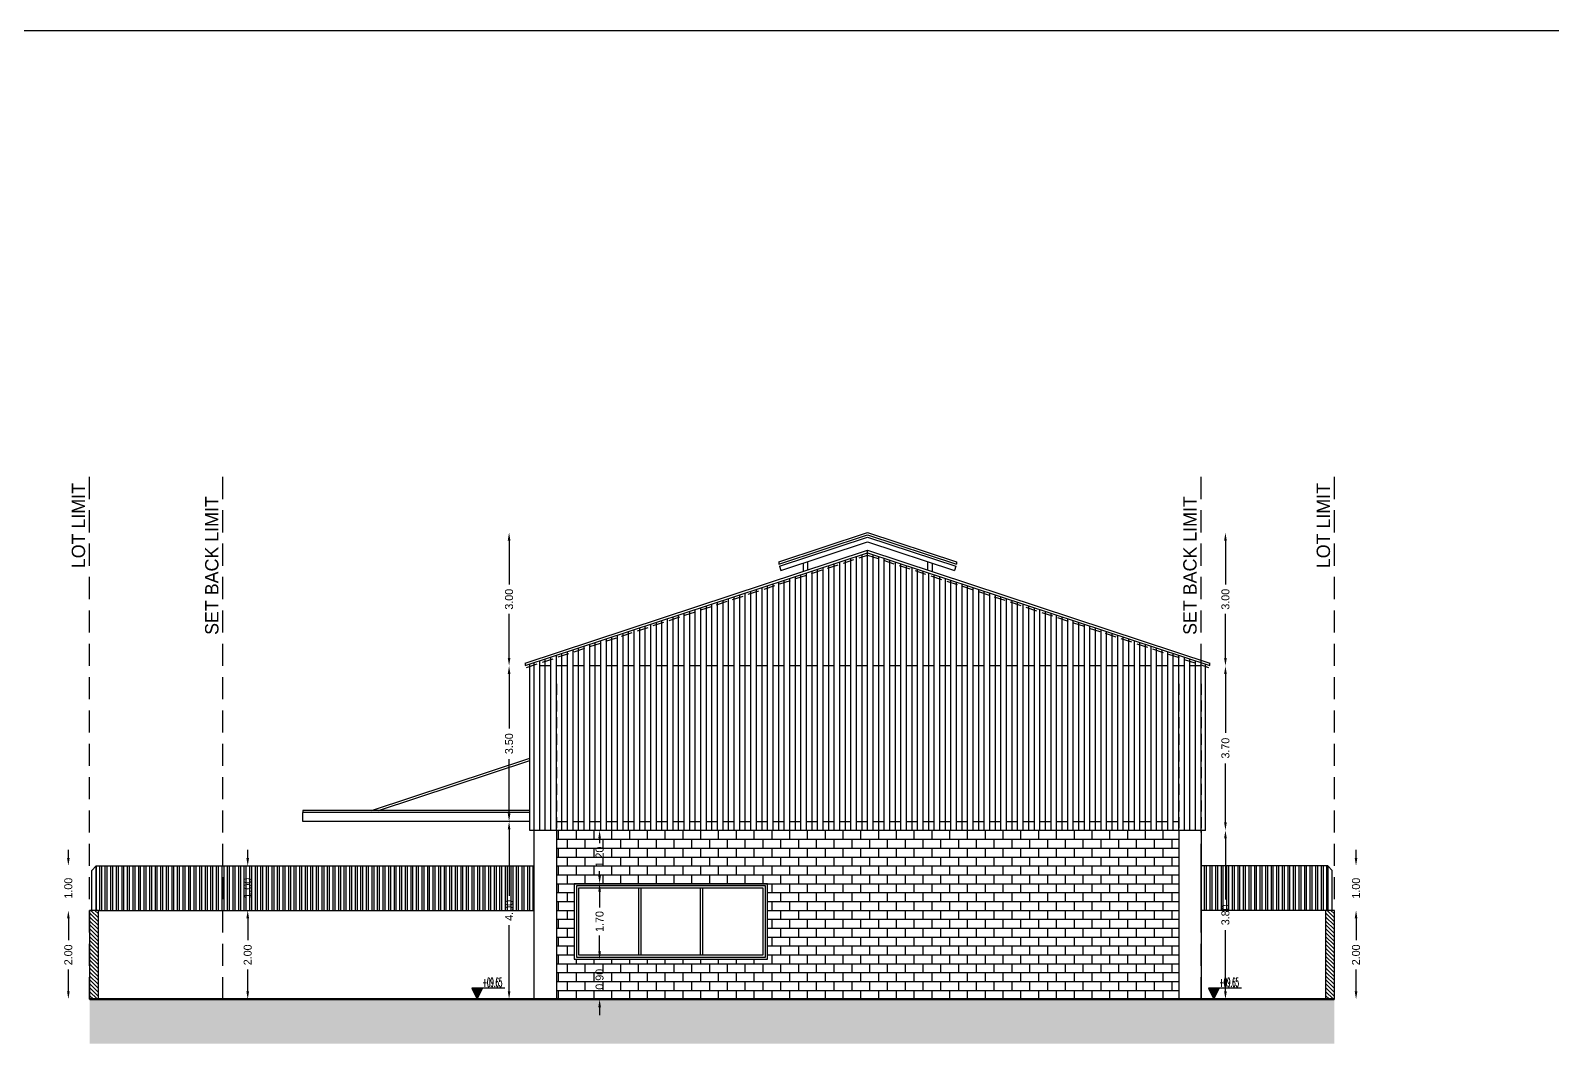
# Model space of a CAD drawing. Header units: metres. Extents: x -353217 to -351774, y -68080 to -67552.
# Drawn here: x -352460.57 to -352426.34, y -68056.96 to -68033.88 of the extents above; entities that cross this region are included whole.
import ezdxf
from ezdxf.enums import TextEntityAlignment as Align

# ---------------------------------------------------------------- set-up
doc = ezdxf.new("R2010")
doc.units = ezdxf.units.M
doc.header["$MEASUREMENT"] = 0
doc.header["$PDMODE"] = 2
doc.header["$PDSIZE"] = -0.6
doc.linetypes.add('DASHED', pattern=[0.75, 0.5, -0.25])
doc.linetypes.add('HIDDEN2', pattern=[0.1875, 0.125, -0.0625])
for name, color, linetype in [('A-dim', 4, 'Continuous'), ('A-edge', 1, 'Continuous'), ('A-HATCH', 9, 'Continuous'), ('A-hidden', 8, 'HIDDEN2'), ('A-levels', 4, 'Continuous'), ('A-TEXT', 6, 'Continuous'), ('A-walls', 5, 'Continuous'), ('Dim', 40, 'Continuous'), ('gate', 4, 'Continuous'), ('lot', 3, 'Continuous')]:
    doc.layers.add(name, color=color, linetype=linetype)
doc.styles.add('ROMANS', font='romans', dxfattribs={"height": 0.4})
doc.dimstyles.get("Standard").update_dxf_attribs({"dimtxt": 0.18, "dimasz": 0.18, "dimexe": 0.18, "dimexo": 0.0625, "dimgap": 0.09, "dimtad": 0, "dimzin": 0, "dimdsep": 46, "dimtxsty": 'Standard', "dimcen": 0.09, "dimse1": 1, "dimse2": 1, "dimadec": 0, "dimazin": 0, "dimtfac": 1, "dimtix": 1, "dimtofl": 0, "dimtmove": 0, "dimatfit": 3, "dimfxl": 1, "dimtolj": 1, "dimtzin": 0, "dimarcsym": 0})

# ---------------------------------------------------------------- blocks, each defined once
blk = doc.blocks.new('*D103')
at = {"layer": 'A-dim', "color": 0, "lineweight": -2, "transparency": 16777216}
for p, q in [((-352430.759, -68053.852), (-352430.759, -68054.342)), ((-352430.759, -68055.492), (-352430.759, -68055.002))]:
    blk.add_line(p, q, dxfattribs=at)
at = {"layer": 'A-dim', "color": 0, "transparency": 16777216}
for points in [[(-352430.789, -68053.852), (-352430.729, -68053.852), (-352430.759, -68053.672)], [(-352430.789, -68055.492), (-352430.729, -68055.492), (-352430.759, -68055.672)]]:
    blk.add_solid(points, dxfattribs=at)
at = {"layer": 'Defpoints', "color": 0, "transparency": 16777216}
for p in [(-352430.759, -68053.672), (-352430.084, -68053.672), (-352430.084, -68055.672)]:
    blk.add_point(p, dxfattribs=at)
at = {"layer": 'A-dim', "color": 0, "transparency": 16777216, "insert": (-352430.759, -68054.672), "char_height": 0.18, "attachment_point": 5, "rotation": 90}
blk.add_mtext('\\A1;2.00', dxfattribs=at)
blk = doc.blocks.new('*D104')
at = {"layer": 'A-dim', "color": 0, "lineweight": -2, "transparency": 16777216}
for p, q in [((-352430.759, -68052.492), (-352430.759, -68052.312)), ((-352430.759, -68053.852), (-352430.759, -68054.032))]:
    blk.add_line(p, q, dxfattribs=at)
at = {"layer": 'A-dim', "color": 0, "transparency": 16777216}
for points in [[(-352430.789, -68052.492), (-352430.729, -68052.492), (-352430.759, -68052.672)], [(-352430.789, -68053.852), (-352430.729, -68053.852), (-352430.759, -68053.672)]]:
    blk.add_solid(points, dxfattribs=at)
at = {"layer": 'Defpoints', "color": 0, "transparency": 16777216}
for p in [(-352430.759, -68052.672), (-352430.084, -68052.672), (-352430.084, -68053.672)]:
    blk.add_point(p, dxfattribs=at)
at = {"layer": 'A-dim', "color": 0, "transparency": 16777216, "insert": (-352430.759, -68053.172), "char_height": 0.18, "attachment_point": 5, "rotation": 90}
blk.add_mtext('\\A1;1.00', dxfattribs=at)
blk = doc.blocks.new('*D107')
at = {"layer": 'A-dim', "color": 0, "lineweight": -2, "transparency": 16777216}
for p, q in [((-352459.72, -68053.852), (-352459.72, -68054.342)), ((-352459.72, -68055.492), (-352459.72, -68055.002))]:
    blk.add_line(p, q, dxfattribs=at)
at = {"layer": 'A-dim', "color": 0, "transparency": 16777216}
for points in [[(-352459.75, -68053.852), (-352459.69, -68053.852), (-352459.72, -68053.672)], [(-352459.75, -68055.492), (-352459.69, -68055.492), (-352459.72, -68055.672)]]:
    blk.add_solid(points, dxfattribs=at)
at = {"layer": 'Defpoints', "color": 0, "transparency": 16777216}
for p in [(-352459.72, -68053.672), (-352459.045, -68053.672), (-352459.045, -68055.672)]:
    blk.add_point(p, dxfattribs=at)
at = {"layer": 'A-dim', "color": 0, "transparency": 16777216, "insert": (-352459.72, -68054.672), "char_height": 0.18, "attachment_point": 5, "rotation": 90}
blk.add_mtext('\\A1;2.00', dxfattribs=at)
blk = doc.blocks.new('*D108')
at = {"layer": 'A-dim', "color": 0, "lineweight": -2, "transparency": 16777216}
for p, q in [((-352459.72, -68052.492), (-352459.72, -68052.312)), ((-352459.72, -68053.852), (-352459.72, -68054.032))]:
    blk.add_line(p, q, dxfattribs=at)
at = {"layer": 'A-dim', "color": 0, "transparency": 16777216}
for points in [[(-352459.75, -68052.492), (-352459.69, -68052.492), (-352459.72, -68052.672)], [(-352459.75, -68053.852), (-352459.69, -68053.852), (-352459.72, -68053.672)]]:
    blk.add_solid(points, dxfattribs=at)
at = {"layer": 'Defpoints', "color": 0, "transparency": 16777216}
for p in [(-352459.72, -68052.672), (-352459.045, -68052.672), (-352459.045, -68053.672)]:
    blk.add_point(p, dxfattribs=at)
at = {"layer": 'A-dim', "color": 0, "transparency": 16777216, "insert": (-352459.72, -68053.172), "char_height": 0.18, "attachment_point": 5, "rotation": 90}
blk.add_mtext('\\A1;1.00', dxfattribs=at)
blk = doc.blocks.new('*D156')
at = {"layer": 'A-dim', "color": 0, "lineweight": -2, "transparency": 16777216}
for p, q in [((-352433.696, -68052.052), (-352433.696, -68053.427)), ((-352433.696, -68055.492), (-352433.696, -68054.117))]:
    blk.add_line(p, q, dxfattribs=at)
at = {"layer": 'A-dim', "color": 0, "transparency": 16777216}
for points in [[(-352433.726, -68052.052), (-352433.666, -68052.052), (-352433.696, -68051.872)], [(-352433.726, -68055.492), (-352433.666, -68055.492), (-352433.696, -68055.672)]]:
    blk.add_solid(points, dxfattribs=at)
at = {"layer": 'Defpoints', "color": 0, "transparency": 16777216}
for p in [(-352434.145, -68051.872), (-352434.145, -68055.672), (-352433.696, -68055.672)]:
    blk.add_point(p, dxfattribs=at)
at = {"layer": 'A-dim', "color": 0, "transparency": 16777216, "insert": (-352433.696, -68053.772), "char_height": 0.18, "attachment_point": 5, "rotation": 90}
blk.add_mtext('\\A1;3.80', dxfattribs=at)
blk = doc.blocks.new('*D157')
at = {"layer": 'A-dim', "color": 0, "lineweight": -2, "transparency": 16777216}
for p, q in [((-352433.696, -68048.352), (-352433.696, -68049.677)), ((-352433.696, -68051.692), (-352433.696, -68050.367))]:
    blk.add_line(p, q, dxfattribs=at)
at = {"layer": 'A-dim', "color": 0, "transparency": 16777216}
for points in [[(-352433.726, -68048.352), (-352433.666, -68048.352), (-352433.696, -68048.172)], [(-352433.726, -68051.692), (-352433.666, -68051.692), (-352433.696, -68051.872)]]:
    blk.add_solid(points, dxfattribs=at)
at = {"layer": 'Defpoints', "color": 0, "transparency": 16777216}
for p in [(-352434.245, -68048.172), (-352433.696, -68048.172), (-352434.145, -68051.872)]:
    blk.add_point(p, dxfattribs=at)
at = {"layer": 'A-dim', "color": 0, "transparency": 16777216, "insert": (-352433.696, -68050.022), "char_height": 0.18, "attachment_point": 5, "rotation": 90}
blk.add_mtext('\\A1;3.70', dxfattribs=at)
blk = doc.blocks.new('*D158')
at = {"layer": 'A-dim', "color": 0, "lineweight": -2, "transparency": 16777216}
for p, q in [((-352447.772, -68054.592), (-352447.772, -68054.412)), ((-352447.772, -68055.852), (-352447.772, -68056.032))]:
    blk.add_line(p, q, dxfattribs=at)
at = {"layer": 'A-dim', "color": 0, "transparency": 16777216}
for points in [[(-352447.802, -68054.592), (-352447.742, -68054.592), (-352447.772, -68054.772)], [(-352447.802, -68055.852), (-352447.742, -68055.852), (-352447.772, -68055.672)]]:
    blk.add_solid(points, dxfattribs=at)
at = {"layer": 'Defpoints', "color": 0, "transparency": 16777216}
for p in [(-352448.345, -68054.772), (-352448.345, -68055.672), (-352447.772, -68055.672)]:
    blk.add_point(p, dxfattribs=at)
at = {"layer": 'A-dim', "color": 0, "transparency": 16777216, "insert": (-352447.772, -68055.222), "char_height": 0.18, "attachment_point": 5, "rotation": 90}
blk.add_mtext('\\A1;0.90', dxfattribs=at)
blk = doc.blocks.new('*D159')
at = {"layer": 'A-dim', "color": 0, "lineweight": -2, "transparency": 16777216}
for p, q in [((-352447.772, -68053.252), (-352447.772, -68053.607)), ((-352447.772, -68054.592), (-352447.772, -68054.237))]:
    blk.add_line(p, q, dxfattribs=at)
at = {"layer": 'A-dim', "color": 0, "transparency": 16777216}
for points in [[(-352447.802, -68053.252), (-352447.742, -68053.252), (-352447.772, -68053.072)], [(-352447.802, -68054.592), (-352447.742, -68054.592), (-352447.772, -68054.772)]]:
    blk.add_solid(points, dxfattribs=at)
at = {"layer": 'Defpoints', "color": 0, "transparency": 16777216}
for p in [(-352448.345, -68053.072), (-352447.772, -68053.072), (-352448.345, -68054.772)]:
    blk.add_point(p, dxfattribs=at)
at = {"layer": 'A-dim', "color": 0, "transparency": 16777216, "insert": (-352447.772, -68053.922), "char_height": 0.18, "attachment_point": 5, "rotation": 90}
blk.add_mtext('\\A1;1.70', dxfattribs=at)
blk = doc.blocks.new('*D160')
at = {"layer": 'A-dim', "color": 0, "lineweight": -2, "transparency": 16777216}
for p, q in [((-352447.772, -68052.052), (-352447.772, -68052.157)), ((-352447.772, -68052.892), (-352447.772, -68052.787))]:
    blk.add_line(p, q, dxfattribs=at)
at = {"layer": 'A-dim', "color": 0, "transparency": 16777216}
for points in [[(-352447.802, -68052.052), (-352447.742, -68052.052), (-352447.772, -68051.872)], [(-352447.802, -68052.892), (-352447.742, -68052.892), (-352447.772, -68053.072)]]:
    blk.add_solid(points, dxfattribs=at)
at = {"layer": 'Defpoints', "color": 0, "transparency": 16777216}
for p in [(-352448.345, -68051.872), (-352447.772, -68051.872), (-352448.345, -68053.072)]:
    blk.add_point(p, dxfattribs=at)
at = {"layer": 'A-dim', "color": 0, "transparency": 16777216, "insert": (-352447.772, -68052.472), "char_height": 0.18, "attachment_point": 5, "rotation": 90}
blk.add_mtext('\\A1;1.20', dxfattribs=at)
blk = doc.blocks.new('*D161')
at = {"layer": 'A-dim', "color": 0, "lineweight": -2, "transparency": 16777216}
for p, q in [((-352455.686, -68053.852), (-352455.686, -68054.342)), ((-352455.686, -68055.492), (-352455.686, -68055.002))]:
    blk.add_line(p, q, dxfattribs=at)
at = {"layer": 'A-dim', "color": 0, "transparency": 16777216}
for points in [[(-352455.716, -68053.852), (-352455.656, -68053.852), (-352455.686, -68053.672)], [(-352455.716, -68055.492), (-352455.656, -68055.492), (-352455.686, -68055.672)]]:
    blk.add_solid(points, dxfattribs=at)
at = {"layer": 'Defpoints', "color": 0, "transparency": 16777216}
for p in [(-352455.686, -68053.672), (-352455.011, -68053.672), (-352455.011, -68055.672)]:
    blk.add_point(p, dxfattribs=at)
at = {"layer": 'A-dim', "color": 0, "transparency": 16777216, "insert": (-352455.686, -68054.672), "char_height": 0.18, "attachment_point": 5, "rotation": 90}
blk.add_mtext('\\A1;2.00', dxfattribs=at)
blk = doc.blocks.new('*D162')
at = {"layer": 'A-dim', "color": 0, "lineweight": -2, "transparency": 16777216}
for p, q in [((-352455.686, -68052.492), (-352455.686, -68052.312)), ((-352455.686, -68053.852), (-352455.686, -68054.032))]:
    blk.add_line(p, q, dxfattribs=at)
at = {"layer": 'A-dim', "color": 0, "transparency": 16777216}
for points in [[(-352455.716, -68052.492), (-352455.656, -68052.492), (-352455.686, -68052.672)], [(-352455.716, -68053.852), (-352455.656, -68053.852), (-352455.686, -68053.672)]]:
    blk.add_solid(points, dxfattribs=at)
at = {"layer": 'Defpoints', "color": 0, "transparency": 16777216}
for p in [(-352455.686, -68052.672), (-352455.011, -68052.672), (-352455.011, -68053.672)]:
    blk.add_point(p, dxfattribs=at)
at = {"layer": 'A-dim', "color": 0, "transparency": 16777216, "insert": (-352455.686, -68053.172), "char_height": 0.18, "attachment_point": 5, "rotation": 90}
blk.add_mtext('\\A1;1.00', dxfattribs=at)
blk = doc.blocks.new('*D163')
at = {"layer": 'A-dim', "color": 0, "lineweight": -2, "transparency": 16777216}
for p, q in [((-352449.808, -68051.852), (-352449.808, -68053.342)), ((-352449.808, -68055.492), (-352449.808, -68054.002))]:
    blk.add_line(p, q, dxfattribs=at)
at = {"layer": 'A-dim', "color": 0, "transparency": 16777216}
for points in [[(-352449.838, -68051.852), (-352449.778, -68051.852), (-352449.808, -68051.672)], [(-352449.838, -68055.492), (-352449.778, -68055.492), (-352449.808, -68055.672)]]:
    blk.add_solid(points, dxfattribs=at)
at = {"layer": 'Defpoints', "color": 0, "transparency": 16777216}
for p in [(-352449.345, -68051.672), (-352449.808, -68055.672), (-352449.345, -68055.672)]:
    blk.add_point(p, dxfattribs=at)
at = {"layer": 'A-dim', "color": 0, "transparency": 16777216, "insert": (-352449.808, -68053.672), "char_height": 0.18, "attachment_point": 5, "rotation": 90}
blk.add_mtext('\\A1;4.00', dxfattribs=at)
blk = doc.blocks.new('*D164')
at = {"layer": 'A-dim', "color": 0, "lineweight": -2, "transparency": 16777216}
for p, q in [((-352433.696, -68045.352), (-352433.696, -68046.342)), ((-352433.696, -68047.992), (-352433.696, -68047.002))]:
    blk.add_line(p, q, dxfattribs=at)
at = {"layer": 'A-dim', "color": 0, "transparency": 16777216}
for points in [[(-352433.726, -68045.352), (-352433.666, -68045.352), (-352433.696, -68045.172)], [(-352433.726, -68047.992), (-352433.666, -68047.992), (-352433.696, -68048.172)]]:
    blk.add_solid(points, dxfattribs=at)
at = {"layer": 'Defpoints', "color": 0, "transparency": 16777216}
for p in [(-352449.245, -68045.172), (-352433.696, -68045.172), (-352449.245, -68048.172)]:
    blk.add_point(p, dxfattribs=at)
at = {"layer": 'A-dim', "color": 0, "transparency": 16777216, "insert": (-352433.696, -68046.672), "char_height": 0.18, "attachment_point": 5, "rotation": 90}
blk.add_mtext('\\A1;3.00', dxfattribs=at)
blk = doc.blocks.new('*D165')
at = {"layer": 'A-dim', "color": 0, "lineweight": -2, "transparency": 16777216}
for p, q in [((-352449.808, -68048.352), (-352449.808, -68049.577)), ((-352449.808, -68051.492), (-352449.808, -68050.267))]:
    blk.add_line(p, q, dxfattribs=at)
at = {"layer": 'A-dim', "color": 0, "transparency": 16777216}
for points in [[(-352449.838, -68048.352), (-352449.778, -68048.352), (-352449.808, -68048.172)], [(-352449.838, -68051.492), (-352449.778, -68051.492), (-352449.808, -68051.672)]]:
    blk.add_solid(points, dxfattribs=at)
at = {"layer": 'Defpoints', "color": 0, "transparency": 16777216}
for p in [(-352450.356, -68048.172), (-352449.808, -68048.172), (-352450.256, -68051.672)]:
    blk.add_point(p, dxfattribs=at)
at = {"layer": 'A-dim', "color": 0, "transparency": 16777216, "insert": (-352449.808, -68049.922), "char_height": 0.18, "attachment_point": 5, "rotation": 90}
blk.add_mtext('\\A1;3.50', dxfattribs=at)
blk = doc.blocks.new('*D166')
at = {"layer": 'A-dim', "color": 0, "lineweight": -2, "transparency": 16777216}
for p, q in [((-352449.808, -68045.352), (-352449.808, -68046.342)), ((-352449.808, -68047.992), (-352449.808, -68047.002))]:
    blk.add_line(p, q, dxfattribs=at)
at = {"layer": 'A-dim', "color": 0, "transparency": 16777216}
for points in [[(-352449.838, -68045.352), (-352449.778, -68045.352), (-352449.808, -68045.172)], [(-352449.838, -68047.992), (-352449.778, -68047.992), (-352449.808, -68048.172)]]:
    blk.add_solid(points, dxfattribs=at)
at = {"layer": 'Defpoints', "color": 0, "transparency": 16777216}
for p in [(-352465.356, -68045.172), (-352449.808, -68045.172), (-352465.356, -68048.172)]:
    blk.add_point(p, dxfattribs=at)
at = {"layer": 'A-dim', "color": 0, "transparency": 16777216, "insert": (-352449.808, -68046.672), "char_height": 0.18, "attachment_point": 5, "rotation": 90}
blk.add_mtext('\\A1;3.00', dxfattribs=at)
blk = doc.blocks.new('Elev-lev1-1')
h = blk.add_hatch()
h.set_pattern_fill('ANSI31', scale=0.03, angle=315, style=0)
h.set_pattern_definition([(0, (0, 0), (3e-17, 0.09525), [])])
h.paths.add_polyline_path([(-1.2, 2.5), (0, 0), (1.2, 2.5)])
at = {"color": 1}
blk.add_lwpolyline([(6.25, 2.5), (-1.2, 2.5), (0, 0), (1.2, 2.5)], dxfattribs=at)
at = {"color": 1, "style": 'ROMANS', "width": 0.499062}
blk.add_attdef('LEV', text='', height=2, dxfattribs=at).set_placement((1.25, 2.81), (5.67, 2.81), align=Align.FIT)

msp = doc.modelspace()

# ---------------------------------------------------------------- hatches: boundary and pattern name
at = {"layer": 'A-HATCH'}
h = msp.add_hatch(dxfattribs=at)
h.set_pattern_fill('ANSI31', color=256, angle=45, style=0)
h.set_pattern_definition([(90, (-352448.74452, -68051.67171), (-0.125, 3e-17), [])])
h.paths.add_polyline_path([(-352434.1445202, -68048.1294174), (-352441.7445202, -68045.6243591), (-352449.3445202, -68048.1294174), (-352449.3445202, -68051.871713), (-352434.1445202, -68051.871713)])
h = msp.add_hatch(dxfattribs=at)
h.set_pattern_fill('AR-B816', color=256, scale=0.025, style=0)
h.set_pattern_definition([(0, (-352439.89452, -68055.67171), (0, 0.2), []), (90, (-352439.89452, -68055.67171), (-0.2, 0.2), [0.2, -0.2])])
h.paths.add_polyline_path([(-352434.7445202, -68051.871713), (-352448.7445202, -68051.871713), (-352448.7445202, -68055.671713), (-352434.7445202, -68055.671713)])
h.paths.add_polyline_path([(-352443.9945202, -68053.071713), (-352443.9945202, -68054.771713), (-352448.3445202, -68054.771713), (-352448.3445202, -68053.071713)])
h = msp.add_hatch(dxfattribs=at)
h.set_pattern_fill('STEEL', color=256, angle=45, style=0)
h.set_pattern_definition([(90, (-352459.09452, -68053.67171), (-0.125, 3e-17), []), (90, (-352459.13871, -68053.62752), (-0.125, 3e-17), [])])
h.paths.add_polyline_path([(-352456.2445202, -68052.671713), (-352459.0945202, -68052.671713), (-352459.0945202, -68053.671713), (-352459.0445202, -68053.671713), (-352456.2445202, -68053.671713)])
h.paths.add_polyline_path([(-352449.2445202, -68052.671713), (-352456.2445202, -68052.671713), (-352456.2445202, -68053.671713), (-352449.2445202, -68053.671713)])
h = msp.add_hatch(dxfattribs=at)
h.set_pattern_fill('STEEL', color=256, angle=45, style=0)
h.set_pattern_definition([(90, (-352434.24452, -68053.67171), (-0.125, 3e-17), []), (90, (-352434.28871, -68053.62752), (-0.125, 3e-17), [])])
h.paths.add_polyline_path([(-352431.3945202, -68052.671713), (-352434.2445202, -68052.671713), (-352434.2445202, -68053.671713), (-352431.4445202, -68053.671713), (-352431.3945202, -68053.671713)])
h = msp.add_hatch(dxfattribs=at)
h.set_pattern_fill('LINE', color=256, scale=0.5, angle=315, style=0)
h.set_pattern_definition([(315, (-352459.24452, -68055.67171), (0.0441942, 0.0441942), [])])
h.paths.add_polyline_path([(-352459.2445202, -68055.671713), (-352459.0445202, -68055.671713), (-352459.0445202, -68053.671713), (-352459.2445202, -68053.671713)])
h = msp.add_hatch(dxfattribs=at)
h.set_pattern_fill('LINE', color=256, scale=0.5, angle=315, style=0)
h.set_pattern_definition([(315, (-352431.44452, -68055.67171), (0.0441942, 0.0441942), [])])
h.paths.add_polyline_path([(-352431.4445202, -68055.671713), (-352431.2445202, -68055.671713), (-352431.2445202, -68053.671713), (-352431.4445202, -68053.671713)])
h = msp.add_hatch(dxfattribs=at)
h.set_pattern_fill('EARTH', color=256, angle=315, style=0)
h.set_pattern_definition([(315, (-352459.24452, -68056.67171), (0.3535534, -8e-17), [0.25, -0.25]), (315, (-352459.17823, -68056.60542), (0.3535534, -8e-17), [0.25, -0.25]), (315, (-352459.11194, -68056.53913), (0.3535534, -8e-17), [0.25, -0.25]), (45, (-352459.06774, -68056.53913), (1e-16, 0.3535534), [0.25, -0.25]), (45, (-352459.00145, -68056.60542), (1e-16, 0.3535534), [0.25, -0.25]), (45, (-352458.93516, -68056.67171), (1e-16, 0.3535534), [0.25, -0.25])])
h.paths.add_polyline_path([(-352459.2445202, -68056.671713), (-352431.2445202, -68056.671713), (-352431.2445202, -68055.671713), (-352459.2445202, -68055.671713)])

# ---------------------------------------------------------------- linework, layer by layer
at = {"layer": 'A-edge'}
for p, q in [((-352443.7288679, -68045.9310718), (-352443.6975633, -68046.0260456)), ((-352443.1945202, -68045.8602361), (-352443.1945202, -68046.0496517)), ((-352443.0945202, -68045.8272748), (-352443.0945202, -68046.0166904)), ((-352440.3945202, -68045.8272748), (-352440.3945202, -68046.0166904)), ((-352440.2945202, -68045.8602361), (-352440.2945202, -68046.0496517)), ((-352439.7601725, -68045.9310718), (-352439.7914771, -68046.0260456)), ((-352449.3445202, -68051.421713), (-352454.4445202, -68051.421713)), ((-352454.4445202, -68051.421713), (-352454.4445202, -68051.471713)), ((-352449.3445202, -68051.471713), (-352454.4445202, -68051.471713)), ((-352454.4445202, -68051.671713), (-352454.4445202, -68051.471713)), ((-352449.3445202, -68051.671713), (-352454.4445202, -68051.671713)), ((-352434.1445202, -68051.871713), (-352449.3445202, -68051.871713)), ((-352448.7445202, -68051.871713), (-352448.7445202, -68055.671713)), ((-352434.7445202, -68051.871713), (-352434.7445202, -68055.671713)), ((-352434.2445202, -68051.871713), (-352434.2445202, -68055.671713))]:
    msp.add_line(p, q, dxfattribs=at)
for points in [[(-352443.7288679, -68045.9310718), (-352441.7445202, -68045.2770052), (-352439.7601725, -68045.9310718)], [(-352443.6975633, -68046.0260456), (-352441.7445202, -68045.3822974), (-352439.7914771, -68046.0260456)], [(-352449.3445202, -68051.871713), (-352449.3445202, -68048.1294174)], [(-352434.1445202, -68051.871713), (-352434.1445202, -68048.1294174)], [(-352452.9042412, -68051.421713), (-352449.3445202, -68050.2483829)], [(-352452.7445202, -68051.421713), (-352449.3445202, -68050.301029)], [(-352449.2445202, -68055.671713), (-352449.2445202, -68051.871713)], [(-352459.1945202, -68053.671713), (-352459.1945202, -68052.771713), (-352459.0945202, -68052.671713), (-352459.0945202, -68053.671713)], [(-352431.2945202, -68053.671713), (-352431.2945202, -68052.771713), (-352431.3945202, -68052.671713), (-352431.3945202, -68053.671713)]]:
    msp.add_lwpolyline(points, dxfattribs=at)
at = {"layer": 'A-HATCH'}
for p, q in [((-352441.7445202, -68046.5697326), (-352441.7445202, -68045.571713)), ((-352459.0945202, -68052.671713), (-352449.2445202, -68052.671713)), ((-352431.3945202, -68052.671713), (-352434.2445202, -68052.671713)), ((-352459.0445202, -68053.671713), (-352449.2445202, -68053.671713)), ((-352431.4445202, -68053.671713), (-352434.2445202, -68053.671713))]:
    msp.add_line(p, q, dxfattribs=at)
at = {"layer": 'A-hidden', "ltscale": 2}
for p, q in [((-352434.2445202, -68048.171713), (-352449.2445202, -68048.171713)), ((-352448.7445202, -68048.571713), (-352448.7445202, -68051.871713)), ((-352434.7445202, -68048.571713), (-352434.7445202, -68051.871713)), ((-352434.2445202, -68048.571713), (-352434.2445202, -68051.871713)), ((-352448.7445202, -68051.671713), (-352434.7445202, -68051.671713))]:
    msp.add_line(p, q, dxfattribs=at)
for points in [[(-352449.4132156, -68048.2047064), (-352441.7445202, -68045.6770052), (-352434.0758248, -68048.2047064)], [(-352449.2445202, -68051.871713), (-352449.2445202, -68048.171713)]]:
    msp.add_lwpolyline(points, dxfattribs=at)
at = {"layer": 'A-walls'}
for p, q in [((-352443.7445202, -68045.8309388), (-352443.7445202, -68045.8835849)), ((-352439.7445202, -68045.8309388), (-352439.7445202, -68045.8835849))]:
    msp.add_line(p, q, dxfattribs=at)
for points in [[(-352443.7445202, -68045.8309388), (-352441.7445202, -68045.171713), (-352439.7445202, -68045.8309388)], [(-352443.7445202, -68045.8835849), (-352441.7445202, -68045.2243591), (-352439.7445202, -68045.8835849)], [(-352449.4445202, -68048.1097326), (-352441.7445202, -68045.571713), (-352434.0445202, -68048.1097326)], [(-352449.4445202, -68048.1097326), (-352449.4445202, -68048.1623787), (-352441.7445202, -68045.6243591), (-352434.0445202, -68048.1623787), (-352434.0445202, -68048.1097326)]]:
    msp.add_lwpolyline(points, dxfattribs=at)
for points in [[(-352459.2445202, -68055.671713), (-352459.0445202, -68055.671713), (-352459.0445202, -68053.671713), (-352459.2445202, -68053.671713)], [(-352431.4445202, -68055.671713), (-352431.2445202, -68055.671713), (-352431.2445202, -68053.671713), (-352431.4445202, -68053.671713)]]:
    msp.add_lwpolyline(points, close=True, dxfattribs=at)
at = {"layer": 'A-walls', "const_width": 0.05}
msp.add_lwpolyline([(-352431.2445202, -68055.671713), (-352459.2445202, -68055.671713)], dxfattribs=at)
at = {"layer": 'Dim'}
msp.add_lwpolyline([(-352494.2698072, -68033.8752964), (-352405.2698072, -68033.8752964), (-352405.2698072, -68077.8752964), (-352494.2698072, -68077.8752964)], close=True, dxfattribs=at)
at = {"layer": 'gate'}
for p, q in [((-352446.8861869, -68054.671713), (-352446.8861869, -68053.171713)), ((-352446.8361869, -68054.671713), (-352446.8361869, -68053.171713)), ((-352445.5028535, -68054.671713), (-352445.5028535, -68053.171713)), ((-352445.4528535, -68054.671713), (-352445.4528535, -68053.171713))]:
    msp.add_line(p, q, dxfattribs=at)
for points in [[(-352448.3445202, -68054.771713), (-352443.9945202, -68054.771713), (-352443.9945202, -68053.071713), (-352448.3445202, -68053.071713)], [(-352448.2945202, -68054.721713), (-352444.0445202, -68054.721713), (-352444.0445202, -68053.121713), (-352448.2945202, -68053.121713)], [(-352448.2445202, -68054.671713), (-352444.0945202, -68054.671713), (-352444.0945202, -68053.171713), (-352448.2445202, -68053.171713)]]:
    msp.add_lwpolyline(points, close=True, dxfattribs=at)
at = {"layer": 'lot', "linetype": 'DASHED'}
for p, q in [((-352459.2445202, -68055.671713), (-352459.2445202, -68043.671713)), ((-352456.2445202, -68055.671713), (-352456.2445202, -68043.671713)), ((-352434.2445202, -68055.671713), (-352434.2445202, -68043.671713)), ((-352431.2445202, -68055.671713), (-352431.2445202, -68043.671713))]:
    msp.add_line(p, q, dxfattribs=at)

# ---------------------------------------------------------------- block references
at = {"layer": 'A-levels'}
ref = msp.add_blockref('Elev-lev1-1', (-352450.5273425, -68055.671713), dxfattribs=dict(at, xscale=0.1000000000000227, yscale=0.1000000000000227, zscale=0.1000000000000227))
ref.add_attrib('LEV', '+09.65', dxfattribs={"layer": '0', "color": 1, "height": 0.2, "style": 'ROMANS', "width": 0.410733}).set_placement((-352450.4023425, -68055.390463), (-352449.9603158, -68055.390463), align=Align.FIT)
ref = msp.add_blockref('Elev-lev1-1', (-352433.9587803, -68055.671713), dxfattribs=dict(at, xscale=0.1000000000000227, yscale=0.1000000000000227, zscale=0.1000000000000227))
ref.add_attrib('LEV', '+09.65', dxfattribs={"layer": '0', "color": 1, "height": 0.2, "style": 'ROMANS', "width": 0.410733}).set_placement((-352433.8337803, -68055.390463), (-352433.3917536, -68055.390463), align=Align.FIT)

# ---------------------------------------------------------------- texts
at = {"layer": 'A-TEXT'}
for s, p in [('LOT LIMIT', (-352459.3445202, -68045.973363)), ('LOT LIMIT', (-352431.3445202, -68045.973363)), ('SET BACK LIMIT', (-352456.3445202, -68047.4740303)), ('SET BACK LIMIT', (-352434.3445202, -68047.4740303))]:
    msp.add_text(s, height=0.3, rotation=90, dxfattribs=at).set_placement(p)

# ---------------------------------------------------------------- dimensions: what is measured, and where the dimension line sits
at = {"layer": 'A-dim'}
for base, p1, p2, picture, middle in [((-352449.8082696, -68045.171713), (-352465.3563219, -68048.171713), (-352465.3563219, -68045.171713), '*D166', (-352449.8082696, -68046.671713)), ((-352433.6964678, -68045.171713), (-352449.2445202, -68048.171713), (-352449.2445202, -68045.171713), '*D164', (-352433.6964678, -68046.671713)), ((-352449.8082696, -68048.171713), (-352450.2563219, -68051.671713), (-352450.3563219, -68048.171713), '*D165', (-352449.8082696, -68049.921713)), ((-352433.6964678, -68048.171713), (-352434.1445202, -68051.871713), (-352434.2445202, -68048.171713), '*D157', (-352433.6964678, -68050.021713)), ((-352449.8082696, -68055.671713), (-352449.3445202, -68051.671713), (-352449.3445202, -68055.671713), '*D163', (-352449.8082696, -68053.671713)), ((-352447.7724701, -68051.871713), (-352448.3445202, -68053.071713), (-352448.3445202, -68051.871713), '*D160', (-352447.7724701, -68052.471713)), ((-352433.6964678, -68055.671713), (-352434.1445202, -68051.871713), (-352434.1445202, -68055.671713), '*D156', (-352433.6964678, -68053.771713)), ((-352459.7196106, -68052.671713), (-352459.0445202, -68053.671713), (-352459.0445202, -68052.671713), '*D108', (-352459.7196106, -68053.171713)), ((-352455.686012, -68052.671713), (-352455.0109216, -68053.671713), (-352455.0109216, -68052.671713), '*D162', (-352455.686012, -68053.171713)), ((-352430.7588182, -68052.671713), (-352430.0837278, -68053.671713), (-352430.0837278, -68052.671713), '*D104', (-352430.7588182, -68053.171713)), ((-352447.7724701, -68053.071713), (-352448.3445202, -68054.771713), (-352448.3445202, -68053.071713), '*D159', (-352447.7724701, -68053.921713)), ((-352459.7196106, -68053.671713), (-352459.0445202, -68055.671713), (-352459.0445202, -68053.671713), '*D107', (-352459.7196106, -68054.671713)), ((-352455.686012, -68053.671713), (-352455.0109216, -68055.671713), (-352455.0109216, -68053.671713), '*D161', (-352455.686012, -68054.671713)), ((-352430.7588182, -68053.671713), (-352430.0837278, -68055.671713), (-352430.0837278, -68053.671713), '*D103', (-352430.7588182, -68054.671713)), ((-352447.7724701, -68055.671713), (-352448.3445202, -68054.771713), (-352448.3445202, -68055.671713), '*D158', (-352447.7724701, -68055.221713))]:
    dim = msp.add_linear_dim(base=base, p1=p1, p2=p2, angle=90, dimstyle='Standard', override={"dimfxl": 0.5}, dxfattribs=at)
    dim.commit()
    dim.dimension.update_dxf_attribs({"geometry": picture, "text_midpoint": middle})

doc.saveas('drawing.dxf')
